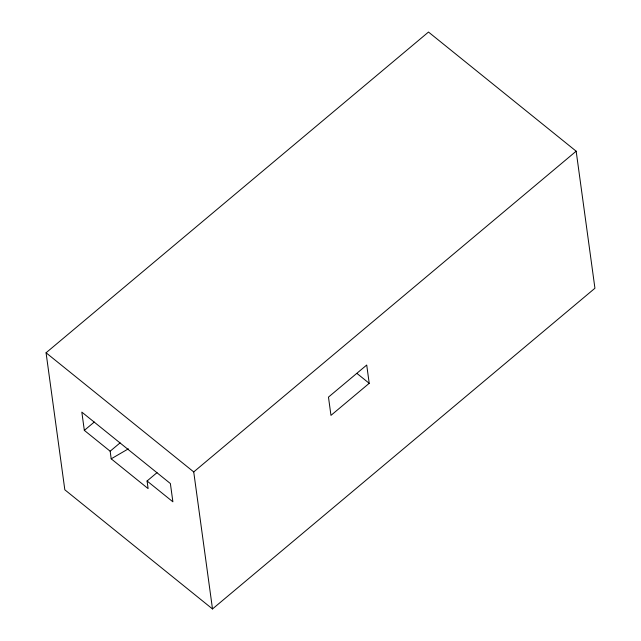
<?xml version="1.0" encoding="UTF-8"?>
<svg xmlns="http://www.w3.org/2000/svg" width="641" height="641" viewBox="0 0 641 641"><rect width="100%" height="100%" fill="white"/><g stroke="black" fill="none" stroke-linecap="round" stroke-linejoin="round"><path stroke-width="0.96" d="M46.064 352.782L428.492 32.05L576.163 151.196L594.936 288.25L212.5 608.95L64.829 489.804L46.064 352.782L193.726 471.92L212.5 608.95M157.021 472.649L147.077 480.99L148.111 488.602L111.197 458.82L110.156 451.208L84.332 430.375L94.275 422.034M110.156 451.208L120.099 442.867M193.726 471.92L576.163 151.196M369.216 383.31L330.964 415.376L328.472 397.108L366.716 365.033L369.216 383.31L357.005 373.463M111.197 458.82L128.368 448.844M147.077 480.99L172.886 501.807L170.378 483.538L81.824 412.107L84.332 430.375"/></g></svg>
